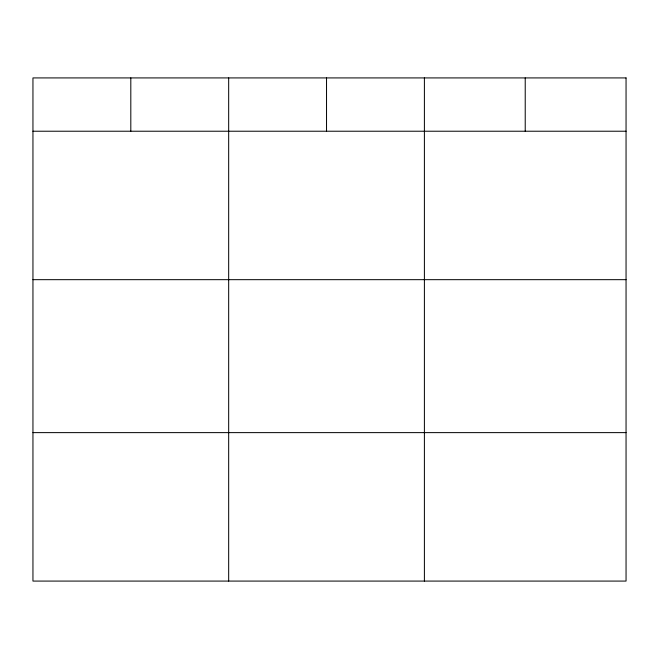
<?xml version="1.0" encoding="UTF-8"?>
<svg xmlns="http://www.w3.org/2000/svg" width="659" height="659" viewBox="0 0 659 659"><rect width="100%" height="100%" fill="white"/><g stroke="black" fill="none" stroke-linecap="round" stroke-linejoin="round"><path stroke-width="0.99" d="M32.95 131.223L626.05 131.223M32.95 279.671L626.05 279.671M32.95 432.625L626.05 432.625M525.223 77.919L525.223 131.223M424.396 77.919L424.396 581.081M326.534 77.919L326.534 131.223M228.673 77.919L228.673 581.081M130.811 77.919L130.811 131.223M626.05 77.919L32.95 77.919L32.95 581.081L626.05 581.081L626.05 77.919"/></g></svg>
